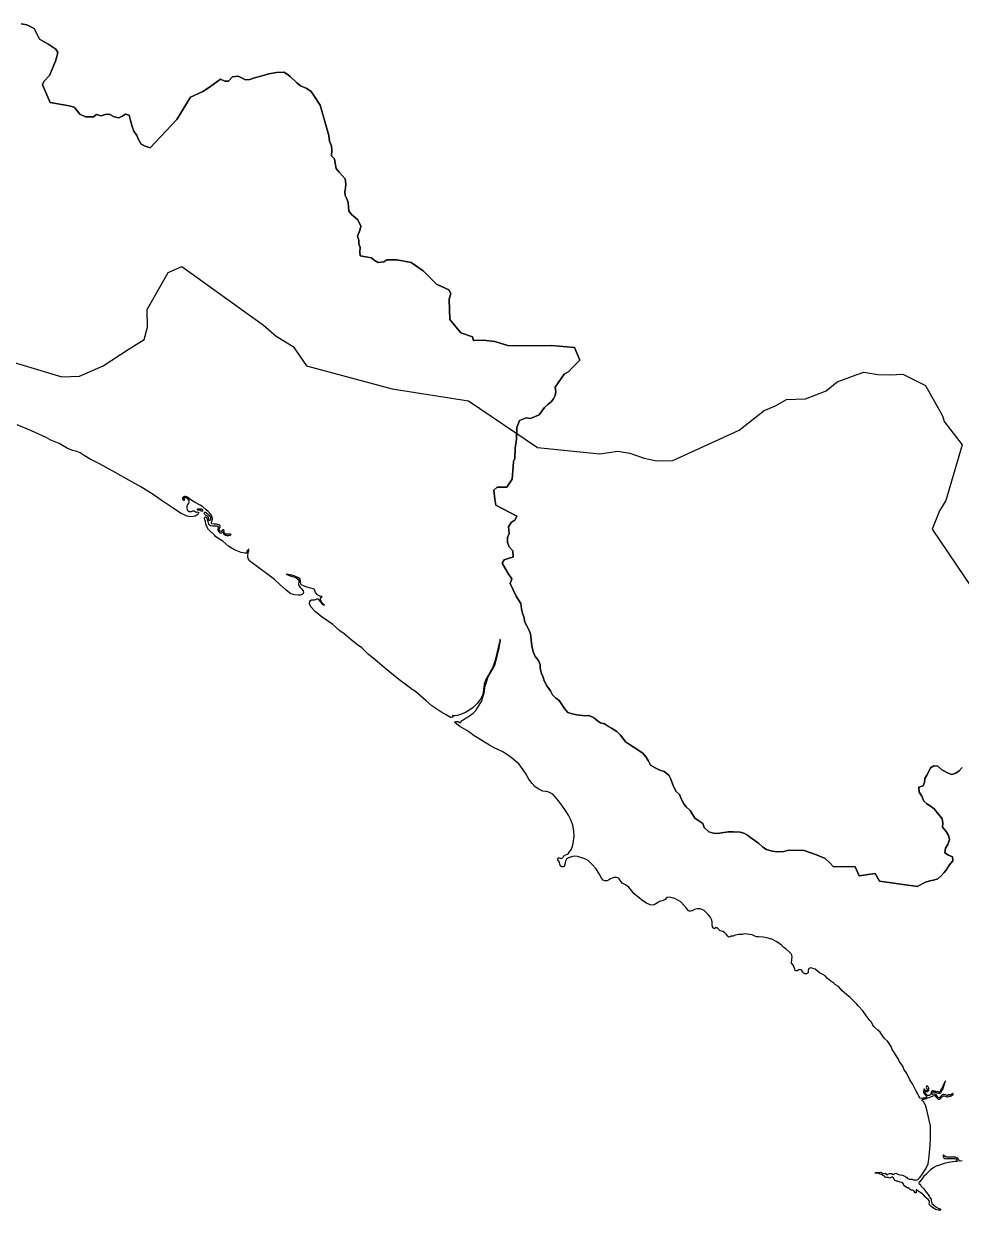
# Model space of a CAD drawing. Extents: x 283583 to 658922, y 889284 to 1241133.
# Drawn here: x 503321 to 527391, y 1010753 to 1041202 of the extents above; entities that cross this region are included whole.
import ezdxf

# ---------------------------------------------------------------- set-up
doc = ezdxf.new("R2010")
doc.units = 0
doc.header["$MEASUREMENT"] = 0
for name, color, linetype in [('230 kV', 14, 'Continuous'), ('PUNTARENAS', 7, 'Continuous'), ('SAN JOSE', 7, 'Continuous')]:
    doc.layers.add(name, color=color, linetype=linetype)

msp = doc.modelspace()

# ---------------------------------------------------------------- linework, layer by layer
at = {"layer": '230 kV', "color": 16}
msp.add_lwpolyline([(502525, 1032667), (504304, 1032138), (504752, 1032161), (505360, 1032425), (505807, 1032712), (506002, 1032841), (506410, 1033100), (506499, 1033417), (506493, 1033873), (507030, 1034820), (507379, 1034976), (509479, 1033470), (509802, 1033188), (510243, 1032922), (510584, 1032421), (512777, 1031834), (514743, 1031522), (516510, 1030328), (518110, 1030166), (518577, 1030234), (518879, 1030181), (519248, 1030050), (519571, 1029985), (519986, 1029994), (521690, 1030776), (522329, 1031278), (522620, 1031397), (522907, 1031555), (523390, 1031578), (523926, 1031783), (524201, 1032013), (524696, 1032191), (524889, 1032260), (525249, 1032201), (525569, 1032190), (525891, 1032212), (526476, 1031917), (526907, 1031137), (526948, 1030996), (527417, 1030397), (526991, 1028966), (526836, 1028704), (526645, 1028230), (530108, 1023105)], dxfattribs=at)
at = {"layer": 'PUNTARENAS', "color": 241}
for points in [[(503254, 1041202), (503400, 1041172), (503587, 1041080), (503730, 1040806), (503966, 1040673), (504149, 1040553), (504193, 1040466), (504168, 1040362), (504135, 1040244), (503981, 1039871), (503841, 1039721), (503801, 1039635), (504003, 1039177), (504489, 1039095), (504615, 1039062), (504700, 1038962), (504758, 1038879), (504907, 1038814), (505115, 1038813), (505190, 1038874), (505310, 1038841), (505410, 1038877), (505514, 1038881), (505641, 1038809), (505766, 1038784), (505852, 1038828), (505931, 1038880), (506029, 1038852), (506064, 1038719), (506103, 1038563), (506149, 1038447), (506226, 1038332), (506265, 1038229), (506333, 1038111), (506442, 1038063), (506570, 1038016), (507254, 1038741), (507604, 1039322), (507919, 1039465), (508093, 1039574), (508373, 1039779), (508483, 1039731), (508576, 1039730), (508681, 1039837), (508831, 1039855), (509017, 1039761), (509128, 1039772), (509246, 1039816), (509441, 1039866), (509615, 1039920), (509813, 1039948), (510001, 1039961), (510083, 1039907), (510162, 1039848), (510334, 1039682), (510429, 1039611), (510589, 1039537), (510704, 1039462), (510766, 1039360), (510935, 1039111), (511151, 1038333), (511175, 1038191), (511225, 1038066), (511234, 1037953), (511220, 1037816), (511299, 1037732), (511320, 1037621), (511341, 1037488), (511417, 1037392), (511573, 1037220), (511594, 1037086), (511583, 1036993), (511563, 1036892), (511574, 1036793), (511617, 1036708), (511648, 1036618), (511660, 1036496), (511667, 1036398), (511737, 1036308), (511831, 1036233), (511899, 1036172), (511977, 1036009), (511953, 1035894), (511892, 1035747), (511923, 1035644), (511924, 1035552), (511955, 1035462), (511947, 1035346), (511956, 1035244), (512250, 1035197), (512319, 1035134), (512421, 1035077), (512568, 1035092), (512645, 1035146), (512759, 1035143), (512897, 1035143), (513268, 1035076), (513580, 1034861), (513921, 1034520), (514239, 1034377), (514286, 1034280), (514241, 1034136), (514259, 1033610), (514547, 1033266), (514840, 1033164), (514869, 1033075), (515113, 1033079), (515412, 1033049), (515772, 1032934), (516871, 1032944), (517463, 1032890), (517595, 1032570), (517387, 1032355), (517317, 1032275), (517192, 1032211), (516963, 1031879), (516979, 1031753), (516968, 1031660), (516926, 1031574), (516859, 1031502), (516773, 1031429), (516691, 1031354), (516621, 1031264), (516556, 1031165), (516331, 1031075), (516217, 1031090), (516051, 1031018), (515979, 1030843), (515969, 1030540), (515941, 1030306), (515929, 1030049), (515896, 1029964), (515885, 1029836), (515857, 1029513), (515728, 1029306), (515579, 1029313), (515474, 1029312), (515387, 1029236), (515419, 1029000), (515445, 1028851), (515984, 1028562), (515939, 1028471), (515834, 1028402), (515768, 1028292), (515786, 1028123), (515744, 1028015), (515742, 1027886), (515784, 1027782), (515880, 1027676), (515890, 1027517), (515782, 1027491), (515658, 1027441), (515607, 1027361), (515762, 1027097), (515854, 1026955), (515809, 1026834), (515960, 1026516), (516086, 1026322), (516100, 1026186), (516127, 1026072), (516158, 1025984), (516187, 1025844), (516240, 1025750), (516299, 1025633), (516335, 1025544), (516352, 1025397), (516354, 1025297), (516375, 1025204), (516397, 1025080), (516453, 1024962), (516534, 1024863), (516580, 1024755), (516584, 1024661), (516618, 1024528), (516661, 1024430), (516684, 1024340), (516752, 1024208), (516846, 1024080), (516899, 1023984), (516974, 1023903), (517066, 1023833), (517138, 1023729), (517206, 1023627), (517294, 1023526), (517402, 1023496), (517520, 1023465), (517734, 1023442), (517832, 1023454), (517946, 1023398), (518053, 1023314), (518131, 1023258), (518232, 1023232), (518335, 1023171), (518414, 1023122), (518548, 1023042), (518637, 1022957), (518699, 1022868), (518772, 1022775), (518871, 1022704), (518997, 1022626), (519214, 1022484), (519296, 1022390), (519353, 1022296), (519415, 1022177), (519546, 1022094), (519656, 1022046), (519761, 1022009), (519881, 1021921), (519933, 1021820), (519976, 1021693), (520014, 1021608), (520072, 1021501), (520157, 1021422), (520220, 1021273), (520266, 1021180), (520332, 1021104), (520430, 1021011), (520553, 1020817), (520655, 1020747), (520752, 1020677), (520789, 1020574), (520914, 1020465), (521030, 1020427), (521143, 1020421), (521243, 1020437), (521403, 1020462), (521546, 1020468), (521714, 1020458), (521805, 1020433), (521903, 1020380), (521985, 1020313), (522065, 1020261), (522191, 1020169), (522297, 1020071), (522391, 1020012), (522534, 1019971), (522673, 1019954), (522840, 1019957), (522965, 1019992), (523359, 1019985), (523678, 1019877), (523894, 1019779), (524028, 1019658), (524103, 1019574), (524669, 1019564), (524770, 1019336), (525183, 1019396), (525294, 1019198), (526265, 1019058), (526386, 1019130), (526475, 1019172), (526584, 1019210), (526680, 1019224), (526788, 1019255), (526865, 1019324), (526951, 1019423), (527021, 1019502), (527084, 1019611), (527177, 1019719), (527165, 1019824), (527062, 1019864), (526973, 1019929), (526985, 1020043), (527050, 1020141), (527091, 1020266), (527060, 1020374), (527004, 1020473), (526912, 1020584), (526921, 1020686), (526903, 1020797), (526840, 1020876), (526765, 1020969), (526693, 1021051), (526594, 1021129), (526506, 1021180), (526429, 1021252), (526376, 1021381), (526307, 1021486), (526301, 1021607), (526410, 1021643), (526445, 1021729), (526457, 1021829), (526509, 1021918), (526559, 1022012), (526602, 1022109), (526688, 1022161), (526789, 1022146), (526895, 1022056), (527058, 1021970), (527148, 1021935), (527250, 1021966), (527337, 1022030), (527412, 1022116)], [(527410, 1012018), (527367, 1012011), (527344, 1012010), (527327, 1012044), (527301, 1012081), (527274, 1012102), (527240, 1012115), (527198, 1012118), (527162, 1012118), (527162, 1012118), (527160, 1012118), (527160, 1012118), (527145, 1012118), (527102, 1012113), (527057, 1012113), (527002, 1012118), (526970, 1012142), (526938, 1012174), (526923, 1012163), (526923, 1012142), (526933, 1012118), (526946, 1012095), (526965, 1012081), (526986, 1012076), (527018, 1012079), (527047, 1012081), (527084, 1012079), (527123, 1012081), (527203, 1012081), (527223, 1012082), (527250, 1012070), (527279, 1012040), (527294, 1012005), (527237, 1012001), (527065, 1011976), (526954, 1011950), (526835, 1011913), (526750, 1011887), (526689, 1011852), (526629, 1011808), (526596, 1011784), (526546, 1011741), (526480, 1011670), (526427, 1011628), (526393, 1011575), (526324, 1011480), (526300, 1011466), (526304, 1011442), (526328, 1011419), (526343, 1011397), (526357, 1011377), (526398, 1011338), (526429, 1011303), (526455, 1011265), (526492, 1011216), (526538, 1011161), (526564, 1011114), (526587, 1011083), (526614, 1011040), (526622, 1011005), (526623, 1010968), (526632, 1010928), (526683, 1010881), (526732, 1010849), (526785, 1010818), (526839, 1010790), (526865, 1010759), (526844, 1010753), (526802, 1010753), (526726, 1010775), (526719, 1010785), (526656, 1010820), (526621, 1010851), (526577, 1010888), (526569, 1010915), (526577, 1010954), (526575, 1010985), (526545, 1011026), (526500, 1011061), (526462, 1011098), (526428, 1011142), (526356, 1011196), (526330, 1011220), (526279, 1011255), (526250, 1011280), (526229, 1011281), (526231, 1011241), (526232, 1011198), (526209, 1011203), (526179, 1011244), (526167, 1011257), (526139, 1011267), (526109, 1011269), (526077, 1011288), (526051, 1011314), (526025, 1011325), (526004, 1011331), (525943, 1011370), (525920, 1011391), (525909, 1011425), (525889, 1011449), (525863, 1011461), (525825, 1011470), (525797, 1011484), (525773, 1011492), (525758, 1011500), (525730, 1011503), (525685, 1011515), (525674, 1011543), (525659, 1011557), (525649, 1011588), (525625, 1011611), (525593, 1011594), (525560, 1011579), (525514, 1011595), (525466, 1011595), (525439, 1011602), (525418, 1011626), (525375, 1011649), (525365, 1011660), (525308, 1011678), (525265, 1011698), (525207, 1011702), (525193, 1011703), (525182, 1011705), (525168, 1011711), (525177, 1011715), (525184, 1011717), (525191, 1011719), (525199, 1011718), (525242, 1011723), (525291, 1011720), (525308, 1011722), (525329, 1011727), (525343, 1011725), (525359, 1011702), (525380, 1011696), (525408, 1011696), (525444, 1011703), (525446, 1011692), (525464, 1011673), (525488, 1011671), (525504, 1011671), (525508, 1011679), (525525, 1011687), (525549, 1011699), (525573, 1011699), (525588, 1011696), (525603, 1011692), (525643, 1011674), (525659, 1011675), (525672, 1011682), (525686, 1011694), (525708, 1011702), (525731, 1011698), (525760, 1011681), (525786, 1011671), (525823, 1011663), (525883, 1011654), (525911, 1011641), (525920, 1011637), (525941, 1011625), (525961, 1011612), (525988, 1011598), (526003, 1011579), (526020, 1011568), (526036, 1011559), (526059, 1011553), (526077, 1011552), (526098, 1011552), (526119, 1011551), (526133, 1011551), (526146, 1011540), (526165, 1011534), (526184, 1011532), (526194, 1011530), (526211, 1011530), (526226, 1011528), (526263, 1011534), (526275, 1011541), (526336, 1011606), (526393, 1011684), (526480, 1011819), (526537, 1011945), (526558, 1012067), (526576, 1012236), (526594, 1012419), (526603, 1012593), (526603, 1012919), (526568, 1013067), (526508, 1013333), (526477, 1013450), (526424, 1013543), (526391, 1013560), (526389, 1013564), (526386, 1013573), (526386, 1013585), (526394, 1013597), (526409, 1013602), (526431, 1013606), (526460, 1013611), (526487, 1013622), (526519, 1013639), (526570, 1013648), (526613, 1013667), (526673, 1013692), (526699, 1013698), (526723, 1013696), (526728, 1013690), (526741, 1013665), (526763, 1013635), (526786, 1013615), (526807, 1013607), (526830, 1013605), (526847, 1013609), (526857, 1013619), (526880, 1013645), (526896, 1013666), (526914, 1013677), (526937, 1013687), (526956, 1013692), (526978, 1013685), (527003, 1013674), (527020, 1013664), (527041, 1013664), (527063, 1013675), (527077, 1013683), (527093, 1013683), (527113, 1013677), (527124, 1013676), (527133, 1013683), (527141, 1013696), (527151, 1013710), (527162, 1013707), (527171, 1013714), (527186, 1013718), (527184, 1013737), (527165, 1013746), (527153, 1013743), (527136, 1013724), (527116, 1013710), (527099, 1013711), (527074, 1013711), (527057, 1013714), (527046, 1013702), (527030, 1013700), (526993, 1013719), (526956, 1013724), (526927, 1013722), (526903, 1013714), (526881, 1013697), (526861, 1013672), (526837, 1013645), (526825, 1013637), (526818, 1013637), (526802, 1013644), (526788, 1013658), (526775, 1013680), (526757, 1013706), (526732, 1013721), (526713, 1013728), (526687, 1013729), (526653, 1013724), (526642, 1013726), (526639, 1013740), (526639, 1013756), (526655, 1013778), (526673, 1013790), (526698, 1013790), (526716, 1013786), (526737, 1013774), (526751, 1013765), (526768, 1013763), (526786, 1013765), (526808, 1013759), (526832, 1013755), (526852, 1013755), (526864, 1013769), (526875, 1013786), (526895, 1013821), (526916, 1013851), (526934, 1013910), (526983, 1014077), (526932, 1013977), (526894, 1013878), (526875, 1013860), (526858, 1013831), (526850, 1013801), (526838, 1013782), (526821, 1013780), (526807, 1013790), (526781, 1013800), (526757, 1013794), (526740, 1013797), (526671, 1013820), (526644, 1013816), (526629, 1013801), (526618, 1013782), (526611, 1013751), (526597, 1013717), (526568, 1013698), (526538, 1013694), (526517, 1013698), (526503, 1013715), (526482, 1013738), (526462, 1013762), (526460, 1013781), (526468, 1013797), (526485, 1013802), (526509, 1013802), (526527, 1013803), (526540, 1013808), (526555, 1013828), (526560, 1013856), (526555, 1013885), (526538, 1013921), (526526, 1013941), (526517, 1013946), (526506, 1013944), (526495, 1013929), (526493, 1013905), (526499, 1013877), (526522, 1013848), (526525, 1013828), (526517, 1013818), (526491, 1013815), (526473, 1013818), (526456, 1013841), (526449, 1013858), (526436, 1013861), (526433, 1013857), (526433, 1013840), (526427, 1013822), (526419, 1013803), (526419, 1013775), (526436, 1013747), (526458, 1013721), (526483, 1013698), (526497, 1013680), (526495, 1013666), (526492, 1013651), (526476, 1013642), (526439, 1013632), (526401, 1013626), (526367, 1013620), (526336, 1013628), (526323, 1013639), (526316, 1013653), (526273, 1013734), (526220, 1013841), (526138, 1013997), (526074, 1014104), (525996, 1014264), (525918, 1014374), (525887, 1014449), (525823, 1014545), (525796, 1014576), (525777, 1014634), (525730, 1014709), (525674, 1014791), (525617, 1014879), (525589, 1014958), (525542, 1015032), (525493, 1015093), (525422, 1015157), (525358, 1015246), (525305, 1015324), (525248, 1015377), (525156, 1015463), (525124, 1015506), (525088, 1015580), (525042, 1015626), (524943, 1015758), (524868, 1015868), (524756, 1015988), (524701, 1016050), (524613, 1016139), (524538, 1016210), (524453, 1016285), (524329, 1016391), (524289, 1016438), (524236, 1016498), (524165, 1016537), (524119, 1016580), (524041, 1016633), (523956, 1016701), (523895, 1016772), (523835, 1016804), (523803, 1016816), (523764, 1016840), (523689, 1016897), (523640, 1016940), (523583, 1016961), (523537, 1016972), (523501, 1016965), (523476, 1016947), (523462, 1016915), (523462, 1016862), (523451, 1016833), (523416, 1016822), (523373, 1016823), (523345, 1016840), (523320, 1016865), (523295, 1016904), (523274, 1016922), (523242, 1016929), (523217, 1016919), (523181, 1016901), (523146, 1016897), (523124, 1016908), (523114, 1016940), (523100, 1016986), (523082, 1017033), (523032, 1017097), (523043, 1017193), (523046, 1017246), (523043, 1017303), (523022, 1017335), (522972, 1017388), (522897, 1017449), (522834, 1017498), (522780, 1017552), (522656, 1017644), (522528, 1017712), (522400, 1017744), (522301, 1017758), (522191, 1017766), (522134, 1017769), (522073, 1017798), (522020, 1017819), (521963, 1017826), (521892, 1017837), (521825, 1017844), (521768, 1017830), (521675, 1017827), (521636, 1017823), (521586, 1017809), (521537, 1017791), (521487, 1017791), (521455, 1017767), (521426, 1017763), (521394, 1017788), (521355, 1017841), (521313, 1017880), (521270, 1017909), (521203, 1017923), (521181, 1017937), (521149, 1017973), (521114, 1018001), (521086, 1018009), (521068, 1017987), (521039, 1017980), (521022, 1018002), (521004, 1018030), (520997, 1018083), (520993, 1018151), (520986, 1018197), (520947, 1018279), (520894, 1018343), (520844, 1018396), (520787, 1018443), (520692, 1018485), (520635, 1018492), (520611, 1018492), (520546, 1018468), (520485, 1018436), (520450, 1018425), (520411, 1018425), (520389, 1018439), (520340, 1018503), (520269, 1018582), (520191, 1018664), (520098, 1018721), (520034, 1018753), (519998, 1018762), (519970, 1018774), (519903, 1018785), (519842, 1018781), (519814, 1018763), (519786, 1018724), (519739, 1018703), (519679, 1018689), (519642, 1018679), (519592, 1018646), (519508, 1018590), (519462, 1018579), (519402, 1018590), (519306, 1018636), (519192, 1018707), (519132, 1018764), (518993, 1018875), (518855, 1019045), (518770, 1019106), (518684, 1019149), (518642, 1019206), (518606, 1019262), (518581, 1019287), (518535, 1019291), (518475, 1019295), (518389, 1019259), (518333, 1019227), (518290, 1019206), (518240, 1019206), (518194, 1019227), (518158, 1019277), (518098, 1019387), (518017, 1019515), (517910, 1019636), (517811, 1019729), (517729, 1019772), (517651, 1019800), (517537, 1019832), (517455, 1019843), (517388, 1019825), (517306, 1019797), (517256, 1019761), (517231, 1019712), (517224, 1019658), (517206, 1019602), (517192, 1019573), (517171, 1019566), (517142, 1019570), (517110, 1019584), (517093, 1019605), (517082, 1019637), (517078, 1019687), (517054, 1019716), (517032, 1019744), (517025, 1019772), (517047, 1019794), (517071, 1019794), (517121, 1019779), (517153, 1019794), (517171, 1019815), (517189, 1019847), (517214, 1019861), (517222, 1019870), (517256, 1019882), (517288, 1019893), (517295, 1019896), (517328, 1019939), (517381, 1020021), (517402, 1020071), (517431, 1020163), (517449, 1020351), (517445, 1020493), (517418, 1020637), (517371, 1020774), (517307, 1020892), (517233, 1021013), (517155, 1021119), (517048, 1021262), (516967, 1021361), (516903, 1021429), (516839, 1021468), (516775, 1021489), (516714, 1021496), (516650, 1021511), (516526, 1021568), (516441, 1021628), (516377, 1021703), (516288, 1021813), (516203, 1021966), (516104, 1022119), (516033, 1022212), (515994, 1022238), (515990, 1022244), (515834, 1022375), (515720, 1022454), (515603, 1022525), (515474, 1022583), (515418, 1022611), (515280, 1022692), (515148, 1022767), (515017, 1022849), (514886, 1022927), (514772, 1023016), (514701, 1023066), (514634, 1023098), (514520, 1023169), (514396, 1023265), (514390, 1023271), (514390, 1023281), (514398, 1023295), (514414, 1023298), (514440, 1023297), (514469, 1023292), (514499, 1023279), (514527, 1023263), (514538, 1023268), (514549, 1023287), (514555, 1023306), (514572, 1023320), (514601, 1023340), (514683, 1023388), (514768, 1023438), (514864, 1023507), (514930, 1023578), (515012, 1023716), (515057, 1023783), (515090, 1023846), (515120, 1023942), (515143, 1024019), (515154, 1024104), (515161, 1024156), (515180, 1024235), (515190, 1024272), (515238, 1024423), (515288, 1024518), (515363, 1024649), (515422, 1024761), (515443, 1024844), (515479, 1024972), (515506, 1025087), (515527, 1025179), (515547, 1025289), (515559, 1025378), (515553, 1025396), (515542, 1025375), (515536, 1025325), (515512, 1025227), (515470, 1025049), (515419, 1024847), (515375, 1024714), (515318, 1024610), (515259, 1024506), (515205, 1024411), (515181, 1024376), (515143, 1024254), (515131, 1024171), (515131, 1024149), (515128, 1024140), (515124, 1024107), (515116, 1024049), (515102, 1023959), (515046, 1023868), (514960, 1023758), (514861, 1023659), (514752, 1023576), (514667, 1023529), (514551, 1023484), (514458, 1023451), (514401, 1023437), (514370, 1023440), (514338, 1023452), (514326, 1023452), (514326, 1023440), (514337, 1023429), (514343, 1023416), (514338, 1023410), (514326, 1023404), (514299, 1023401), (514274, 1023402), (514237, 1023420), (514165, 1023465), (514033, 1023547), (513803, 1023696), (513650, 1023824), (513376, 1024063), (513298, 1024113), (513220, 1024173), (512954, 1024372), (512624, 1024643), (512347, 1024881), (512166, 1025027), (511999, 1025184), (511889, 1025262), (511732, 1025394), (511548, 1025543), (511441, 1025621), (511257, 1025782), (511008, 1025956), (510992, 1025965), (510813, 1026113), (510692, 1026237), (510662, 1026317), (510661, 1026351), (510669, 1026377), (510687, 1026402), (510707, 1026414), (510732, 1026418), (510763, 1026416), (510789, 1026416), (510812, 1026430), (510832, 1026437), (510849, 1026443), (510875, 1026441), (510896, 1026422), (510918, 1026392), (510949, 1026347), (510994, 1026300), (511041, 1026285), (510973, 1026353), (510957, 1026384), (510939, 1026429), (510941, 1026467), (510984, 1026503), (510951, 1026504), (510920, 1026514), (510863, 1026547), (510810, 1026602), (510795, 1026655), (510777, 1026690), (510750, 1026704), (510683, 1026719), (510591, 1026747), (510488, 1026784), (510447, 1026804), (510435, 1026833), (510431, 1026884), (510420, 1026953), (510378, 1026986), (510263, 1027036), (510202, 1027051), (510059, 1027075), (510137, 1027044), (510220, 1027019), (510304, 1026992), (510384, 1026933), (510388, 1026876), (510380, 1026814), (510396, 1026765), (510425, 1026727), (510458, 1026690), (510497, 1026651), (510503, 1026616), (510495, 1026581), (510476, 1026561), (510445, 1026543), (510415, 1026538), (510376, 1026536), (510284, 1026543), (510177, 1026572), (510063, 1026664), (509896, 1026814), (509758, 1026938), (509619, 1027042), (509321, 1027266), (509183, 1027365), (509134, 1027402), (509134, 1027404), (509126, 1027418), (509109, 1027440), (509096, 1027461), (509087, 1027488), (509079, 1027505), (509073, 1027523), (509071, 1027548), (509073, 1027570), (509080, 1027604), (509086, 1027629), (509090, 1027649), (509097, 1027675), (509102, 1027694), (509101, 1027714), (509097, 1027721), (509085, 1027707), (509072, 1027693), (509057, 1027678), (509049, 1027664), (509049, 1027642), (509047, 1027626), (509038, 1027616), (509029, 1027613), (509002, 1027613), (508906, 1027631), (508732, 1027705), (508590, 1027787), (508433, 1027926), (508334, 1027983), (508248, 1028047), (508224, 1028072), (508071, 1028211), (508069, 1028212), (508059, 1028231), (508027, 1028283), (507998, 1028364), (507990, 1028426), (507975, 1028472), (507964, 1028521), (507970, 1028541), (507985, 1028545), (508005, 1028535), (508022, 1028519), (508052, 1028429), (508066, 1028363), (508087, 1028344), (508113, 1028329), (508176, 1028320), (508230, 1028321), (508278, 1028320), (508295, 1028307), (508313, 1028282), (508317, 1028249), (508309, 1028223), (508308, 1028199), (508319, 1028178), (508339, 1028154), (508360, 1028141), (508389, 1028136), (508404, 1028141), (508425, 1028154), (508440, 1028151), (508443, 1028148), (508445, 1028142), (508448, 1028131), (508452, 1028121), (508456, 1028109), (508462, 1028098), (508470, 1028092), (508485, 1028084), (508500, 1028080), (508515, 1028075), (508538, 1028071), (508560, 1028069), (508583, 1028070), (508600, 1028073), (508618, 1028080), (508635, 1028090), (508646, 1028098), (508631, 1028100), (508618, 1028101), (508598, 1028101), (508579, 1028102), (508554, 1028100), (508525, 1028102), (508505, 1028107), (508489, 1028116), (508476, 1028128), (508462, 1028169), (508469, 1028202), (508468, 1028204), (508454, 1028216), (508436, 1028217), (508419, 1028206), (508400, 1028176), (508380, 1028173), (508360, 1028182), (508347, 1028204), (508343, 1028236), (508352, 1028269), (508365, 1028292), (508365, 1028312), (508358, 1028331), (508334, 1028344), (508274, 1028359), (508209, 1028364), (508152, 1028368), (508141, 1028379), (508141, 1028394), (508143, 1028407), (508157, 1028444), (508169, 1028491), (508159, 1028537), (508141, 1028583), (508100, 1028645), (508059, 1028684), (508005, 1028730), (507920, 1028803), (507850, 1028851), (507720, 1028920), (507634, 1028968), (507580, 1029008), (507525, 1029050), (507478, 1029071), (507449, 1029073), (507415, 1029056), (507400, 1029037), (507398, 1029015), (507409, 1028993), (507434, 1028978), (507448, 1028980), (507450, 1028993), (507443, 1029002), (507432, 1029024), (507445, 1029041), (507473, 1029047), (507504, 1029032), (507530, 1029013), (507562, 1028965), (507562, 1028935), (507552, 1028902), (507528, 1028863), (507511, 1028824), (507506, 1028779), (507519, 1028727), (507547, 1028699), (507567, 1028686), (507597, 1028682), (507628, 1028688), (507662, 1028699), (507693, 1028699), (507725, 1028688), (507745, 1028671), (507760, 1028666), (507779, 1028673), (507801, 1028669), (507814, 1028651), (507810, 1028632), (507794, 1028615), (507766, 1028593), (507721, 1028569), (507675, 1028554), (507604, 1028547), (507519, 1028566), (507347, 1028645), (507155, 1028770), (506853, 1028976), (506643, 1029122), (506331, 1029314), (506022, 1029493), (505688, 1029678), (505265, 1029909), (505031, 1030027), (504871, 1030126), (504768, 1030187), (504683, 1030226), (504583, 1030251), (504470, 1030293), (504466, 1030297), (504228, 1030433), (504018, 1030515), (503894, 1030586), (503517, 1030757), (503152, 1030910)]]:
    msp.add_lwpolyline(points, dxfattribs=at)
for points in [[(507787, 1028743), (507787, 1028746), (507789, 1028750), (507792, 1028753), (507799, 1028754), (507808, 1028754), (507818, 1028755), (507835, 1028755), (507848, 1028755), (507852, 1028755), (507853, 1028755), (507867, 1028755), (507879, 1028754), (507887, 1028752), (507896, 1028749), (507903, 1028744), (507906, 1028739), (507910, 1028731), (507912, 1028720), (507911, 1028707), (507908, 1028697), (507902, 1028691), (507895, 1028689), (507888, 1028690), (507881, 1028694), (507874, 1028700), (507867, 1028708), (507859, 1028713), (507852, 1028718), (507843, 1028720), (507832, 1028721), (507824, 1028721), (507813, 1028722), (507803, 1028720), (507793, 1028720), (507788, 1028721), (507782, 1028724), (507780, 1028727), (507779, 1028731), (507780, 1028734), (507783, 1028739)], [(508119, 1028504), (508118, 1028486), (508116, 1028473), (508110, 1028462), (508104, 1028455), (508093, 1028452), (508082, 1028455), (508070, 1028463), (508068, 1028475), (508070, 1028493), (508070, 1028507), (508068, 1028523), (508065, 1028542), (508051, 1028555), (508033, 1028566), (508009, 1028579), (507990, 1028591), (507980, 1028603), (507970, 1028614), (507965, 1028628), (507963, 1028642), (507963, 1028656), (507968, 1028667), (507977, 1028670), (507988, 1028667), (508003, 1028655), (508017, 1028643), (508027, 1028637), (508027, 1028637), (508049, 1028617), (508066, 1028597), (508081, 1028584), (508095, 1028573), (508106, 1028560), (508114, 1028547), (508120, 1028527), (508120, 1028508)]]:
    msp.add_lwpolyline(points, close=True, dxfattribs=at)
at = {"layer": 'SAN JOSE', "color": 241}
msp.add_lwpolyline([(527412, 1022116), (527337, 1022030), (527250, 1021966), (527148, 1021935), (527058, 1021970), (526895, 1022056), (526789, 1022146), (526688, 1022161), (526602, 1022109), (526559, 1022012), (526509, 1021918), (526457, 1021829), (526445, 1021729), (526410, 1021643), (526301, 1021607), (526307, 1021486), (526376, 1021381), (526429, 1021252), (526506, 1021180), (526594, 1021129), (526693, 1021051), (526765, 1020969), (526840, 1020876), (526903, 1020797), (526921, 1020686), (526912, 1020584), (527004, 1020473), (527060, 1020374), (527091, 1020266), (527050, 1020141), (526985, 1020043), (526973, 1019929), (527062, 1019864), (527165, 1019824), (527177, 1019719), (527084, 1019611), (527021, 1019502), (526951, 1019423), (526865, 1019324), (526788, 1019255), (526680, 1019224), (526584, 1019210), (526475, 1019172), (526386, 1019130), (526265, 1019058), (525294, 1019198), (525183, 1019396), (524770, 1019336), (524669, 1019564), (524103, 1019574), (524028, 1019658), (523894, 1019779), (523678, 1019877), (523359, 1019985), (522965, 1019992), (522840, 1019957), (522673, 1019954), (522534, 1019971), (522391, 1020012), (522297, 1020071), (522191, 1020169), (522065, 1020261), (521985, 1020313), (521903, 1020380), (521805, 1020433), (521714, 1020458), (521546, 1020468), (521403, 1020462), (521243, 1020437), (521143, 1020421), (521030, 1020427), (520914, 1020465), (520789, 1020574), (520752, 1020677), (520655, 1020747), (520553, 1020817), (520430, 1021011), (520332, 1021104), (520266, 1021180), (520220, 1021273), (520157, 1021422), (520072, 1021501), (520014, 1021608), (519976, 1021693), (519933, 1021820), (519881, 1021921), (519761, 1022009), (519656, 1022046), (519546, 1022094), (519415, 1022177), (519353, 1022296), (519296, 1022390), (519214, 1022484), (518997, 1022626), (518871, 1022704), (518772, 1022775), (518699, 1022868), (518637, 1022957), (518548, 1023042), (518414, 1023122), (518335, 1023171), (518232, 1023232), (518131, 1023258), (518053, 1023314), (517946, 1023398), (517832, 1023454), (517734, 1023442), (517520, 1023465), (517402, 1023496), (517294, 1023526), (517206, 1023627), (517138, 1023729), (517066, 1023833), (516974, 1023903), (516899, 1023984), (516846, 1024080), (516752, 1024208), (516684, 1024340), (516661, 1024430), (516618, 1024528), (516584, 1024661), (516580, 1024755), (516534, 1024863), (516453, 1024962), (516397, 1025080), (516375, 1025204), (516354, 1025297), (516352, 1025397), (516335, 1025544), (516299, 1025633), (516240, 1025750), (516187, 1025844), (516158, 1025984), (516127, 1026072), (516100, 1026186), (516086, 1026322), (515960, 1026516), (515809, 1026834), (515854, 1026955), (515762, 1027097), (515607, 1027361), (515658, 1027441), (515782, 1027491), (515890, 1027517), (515880, 1027676), (515784, 1027782), (515742, 1027886), (515744, 1028015), (515786, 1028123), (515768, 1028292), (515834, 1028402), (515939, 1028471), (515984, 1028562), (515445, 1028851), (515419, 1029000), (515387, 1029236), (515474, 1029312), (515579, 1029313), (515728, 1029306), (515857, 1029513), (515885, 1029836), (515896, 1029964), (515929, 1030049), (515941, 1030306), (515969, 1030540), (515979, 1030843), (516051, 1031018), (516217, 1031090), (516331, 1031075), (516556, 1031165), (516621, 1031264), (516691, 1031354), (516773, 1031429), (516859, 1031502), (516926, 1031574), (516968, 1031660), (516979, 1031753), (516963, 1031879), (517192, 1032211), (517317, 1032275), (517387, 1032355), (517595, 1032570), (517463, 1032890), (516871, 1032944), (515772, 1032934), (515412, 1033049), (515113, 1033079), (514869, 1033075), (514840, 1033164), (514547, 1033266), (514259, 1033610), (514241, 1034136), (514286, 1034280), (514239, 1034377), (513921, 1034520), (513580, 1034861), (513268, 1035076), (512897, 1035143), (512759, 1035143), (512645, 1035146), (512568, 1035092), (512421, 1035077), (512319, 1035134), (512250, 1035197), (511956, 1035244), (511947, 1035346), (511955, 1035462), (511924, 1035552), (511923, 1035644), (511892, 1035747), (511953, 1035894), (511977, 1036009), (511899, 1036172), (511831, 1036233), (511737, 1036308), (511667, 1036398), (511660, 1036496), (511648, 1036618), (511617, 1036708), (511574, 1036793), (511563, 1036892), (511583, 1036993), (511594, 1037086), (511573, 1037220), (511417, 1037392), (511341, 1037488), (511320, 1037621), (511299, 1037732), (511220, 1037816), (511234, 1037953), (511225, 1038066), (511175, 1038191), (511151, 1038333), (510935, 1039111), (510766, 1039360), (510704, 1039462), (510589, 1039537), (510429, 1039611), (510334, 1039682), (510162, 1039848), (510083, 1039907), (510001, 1039961), (509813, 1039948), (509615, 1039920), (509441, 1039866), (509246, 1039816), (509128, 1039772), (509017, 1039761), (508831, 1039855), (508681, 1039837), (508576, 1039730), (508483, 1039731), (508373, 1039779), (508093, 1039574), (507919, 1039465), (507604, 1039322), (507254, 1038741), (506570, 1038016), (506442, 1038063), (506333, 1038111), (506265, 1038229), (506226, 1038332), (506149, 1038447), (506103, 1038563), (506064, 1038719), (506029, 1038852), (505931, 1038880), (505852, 1038828), (505766, 1038784), (505641, 1038809), (505514, 1038881), (505410, 1038877), (505310, 1038841), (505190, 1038874), (505115, 1038813), (504907, 1038814), (504758, 1038879), (504700, 1038962), (504615, 1039062), (504489, 1039095), (504003, 1039177), (503801, 1039635), (503841, 1039721), (503981, 1039871), (504135, 1040244), (504168, 1040362), (504193, 1040466), (504149, 1040553), (503966, 1040673), (503730, 1040806), (503587, 1041080), (503400, 1041172), (503254, 1041202)], dxfattribs=at)

doc.saveas('drawing.dxf')
